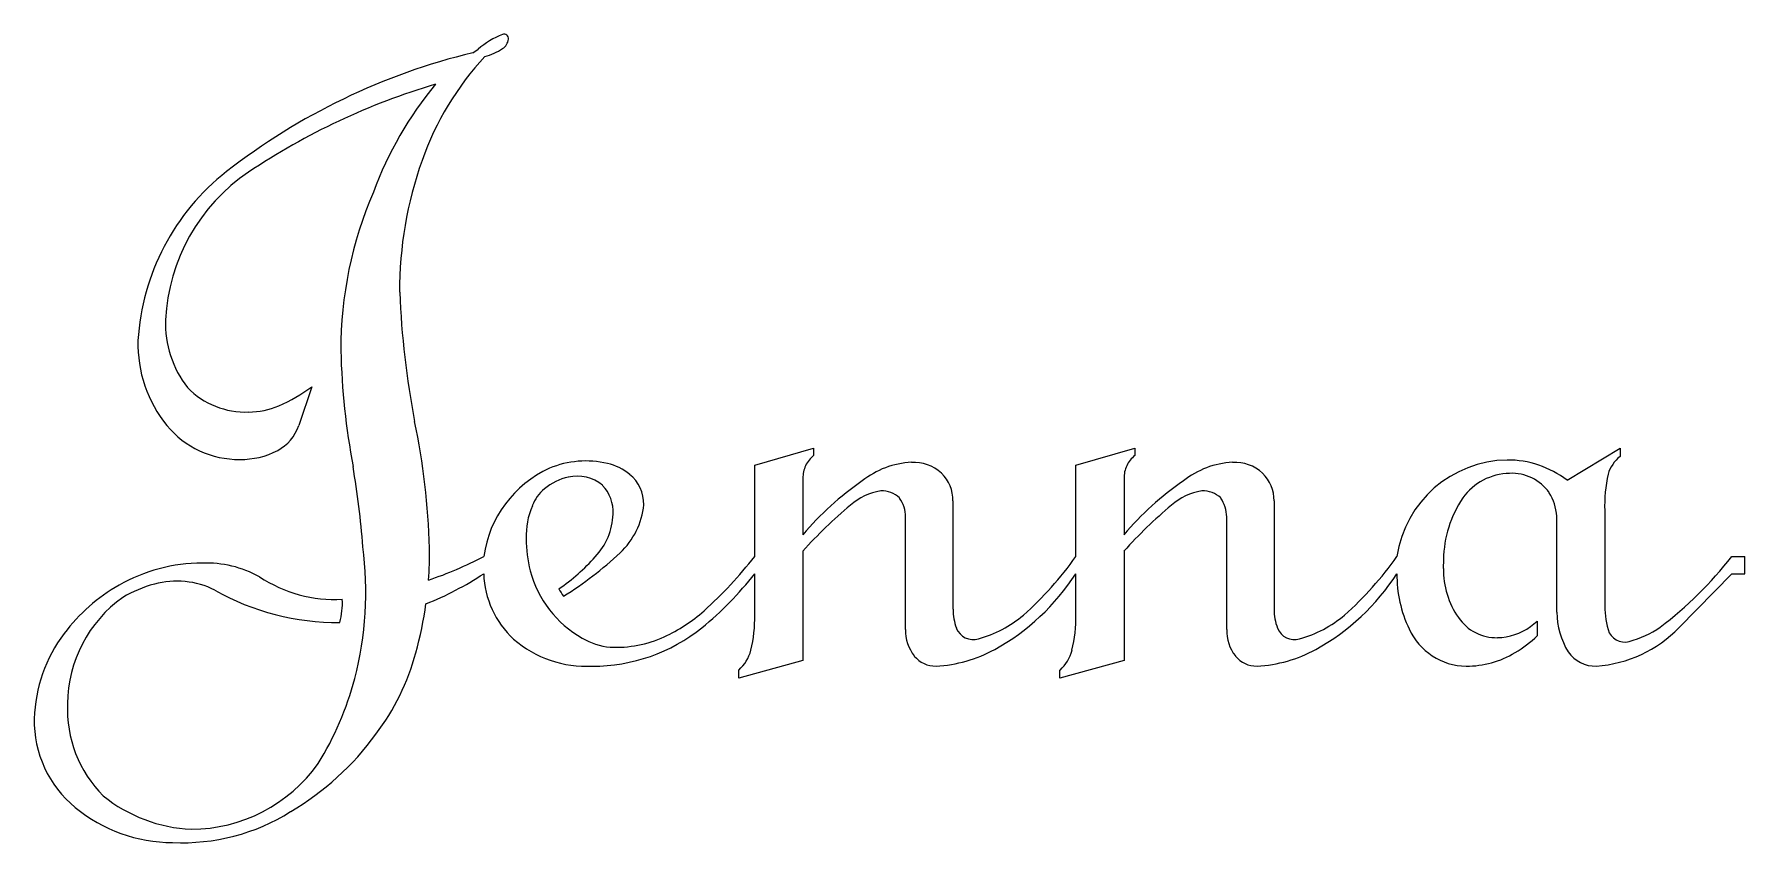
# Model space of a CAD drawing. Header units: inches. Extents: x 1.26 to 3.77, y -0.52 to 0.67.
import ezdxf

# ---------------------------------------------------------------- set-up
doc = ezdxf.new("R2010")
doc.units = ezdxf.units.IN
doc.layers.add('6', color=7, linetype='CONTINUOUS')

msp = doc.modelspace()

# ---------------------------------------------------------------- linework, layer by layer
at = {"layer": '6', "color": 6, "linetype": 'CONTINUOUS'}
for p, q in [((1.9022, 0.6401), (1.91, 0.6451)), ((1.6654, 0.1493), (1.6462, 0.0925)), ((2.3163, 0.0343), (2.4028, 0.0591)), ((2.4028, 0.0591), (2.4028, 0.0485)), ((2.7882, 0.0343), (2.8747, 0.0591)), ((2.8747, 0.0591), (2.8747, 0.0485)), ((3.51, 0.0122), (3.588, 0.0591)), ((3.588, 0.0591), (3.588, 0.0471)), ((2.3163, -0.0997), (2.3163, 0.0343)), ((2.7882, -0.0997), (2.7882, 0.0343)), ((2.3871, 0.0151), (2.3871, -0.0679)), ((2.859, 0.0151), (2.859, -0.0679)), ((2.6076, -0.0182), (2.6076, -0.1773)), ((3.0795, -0.0182), (3.0795, -0.1773)), ((2.538, -0.2069), (2.538, -0.0417)), ((3.0099, -0.2069), (3.0099, -0.0417)), ((3.4951, -0.1814), (3.4951, -0.0404)), ((3.5653, -0.0324), (3.5653, -0.1679)), ((2.3871, -0.0918), (2.3871, -0.2523)), ((2.859, -0.0918), (2.859, -0.2523)), ((3.752, -0.0997), (3.7712, -0.0997)), ((3.7712, -0.1251), (3.7712, -0.0997)), ((2.3163, -0.1856), (2.3163, -0.1251)), ((2.7882, -0.1856), (2.7882, -0.1251)), ((3.3284, -0.1041), (3.3281, -0.1173)), ((3.752, -0.1251), (3.6747, -0.2042)), ((3.752, -0.1251), (3.7712, -0.1251)), ((3.4662, -0.1946), (3.4662, -0.2161)), ((2.3871, -0.2523), (2.293, -0.2786)), ((2.293, -0.2786), (2.293, -0.2665)), ((2.859, -0.2523), (2.7649, -0.2786)), ((2.7649, -0.2786), (2.7649, -0.2665))]:
    msp.add_line(p, q, dxfattribs=at)
for centre, radius, start, end in [((1.9872, 0.5586), 0.116, 110.9709, 131.7418), ((1.9479, 0.6606), 0.00667, 354.9154, 109.8662), ((1.9349, 0.6628), 0.0199, 302.9606, 351.7915), ((2.1254, -0.2856), 0.9522, 103.5583, 127.9212), ((2.2372, 0.338), 0.4343, 136.9431, 160.636), ((1.8974, 0.7185), 0.0869, 284.9594, 303.745), ((2.1347, -0.3751), 1.0106, 106.5311, 123.7953), ((2.2649, 0.2484), 0.542, 140.4272, 159.8044), ((2.3646, 0.291), 0.5701, 160.4303, 180.2706), ((1.7514, 0.1967), 0.342, 128.1471, 176.5413), ((1.7277, 0.2348), 0.2774, 124.0047, 177.285), ((2.287, 0.2043), 0.5789, 156.459, 180.1753), ((3.1148, 0.3448), 1.3214, 182.4492, 190.738), ((1.6035, 0.2423), 0.153, 177.9188, 217.9519), ((1.6002, 0.2124), 0.1902, 178.5319, 219.1062), ((2.7921, 0.2311), 1.0844, 181.5093, 190.5626), ((1.5679, 0.2309), 0.1185, 224.1912, 272.2629), ((1.5204, 0.3463), 0.2446, 293.3219, 306.3692), ((1.571, 0.2327), 0.1203, 270.741, 292.5931), ((1.5578, 0.1789), 0.1361, 219.4172, 270.8275), ((1.5839, 0.1138), 0.0659, 298.5578, 341.1627), ((0.7919, -0.1165), 1.047, 1.5812, 11.855), ((1.562, 0.1576), 0.1148, 268.8568, 297.7031), ((0.3636, -0.1958), 1.3814, 4.5844, 9.5033), ((2.0847, -0.1232), 0.1682, 114.5982, 171.9616), ((2.0682, -0.0984), 0.1389, 76.6824, 112.6697), ((2.083, -0.0391), 0.0778, 50.4219, 77.2357), ((2.4291, 0.0158), 0.042, 154.9962, 180.9579), ((2.4354, 0.0106), 0.05, 130.6985, 152.6075), ((2.553, -0.0876), 0.1263, 92.8664, 128.5099), ((2.5496, -0.0218), 0.0604, 47.2602, 92.8235), ((2.901, 0.0158), 0.042, 154.9962, 180.9579), ((2.9073, 0.0106), 0.05, 130.6985, 152.6075), ((3.0248, -0.0876), 0.1263, 92.8664, 128.5099), ((3.0215, -0.0218), 0.0604, 47.2602, 92.8235), ((3.4243, -0.1242), 0.1661, 90.8107, 171.5174), ((3.4228, -0.1008), 0.1427, 52.3706, 90.3664), ((3.6197, 0.0063), 0.0517, 127.9297, 163.2862), ((2.0601, -0.0629), 0.0816, 102.489, 130.1879), ((2.0554, -0.0403), 0.0586, 50.2654, 102.8042), ((2.0512, -0.0342), 0.057, 356.7102, 43.0427), ((2.0972, -0.0229), 0.0562, 359.0622, 51.0928), ((2.7244, -0.3522), 0.4412, 124.5364, 139.8739), ((2.5533, -0.0169), 0.0543, 358.6195, 46.6658), ((3.1963, -0.3522), 0.4412, 124.5364, 139.8739), ((3.0252, -0.0169), 0.0543, 358.6195, 46.6658), ((3.4272, -0.0645), 0.0868, 91.0938, 144.2386), ((3.4284, -0.0458), 0.0682, 35.7076, 92.3805), ((3.7947, -0.0266), 0.2295, 167.9746, 181.4373), ((2.0462, -0.0474), 0.0609, 129.5891, 158.6248), ((2.0413, -0.0121), 0.1128, 313.098, 354.0157), ((2.9099, -0.564), 0.7045, 130.0162, 137.9099), ((2.5159, -0.0923), 0.0899, 99.18, 131.0272), ((2.5038, -0.0398), 0.0363, 45.6238, 93.597), ((2.4899, -0.0417), 0.0481, 360, 35.328), ((3.3817, -0.564), 0.7045, 130.0162, 137.9099), ((2.9877, -0.0923), 0.0899, 99.18, 131.0272), ((2.9757, -0.0398), 0.0363, 45.6238, 93.597), ((2.9618, -0.0417), 0.0481, 360, 35.328), ((3.4949, -0.1068), 0.1665, 146.0233, 179.0694), ((3.4172, -0.0469), 0.0781, 4.7415, 31.5485), ((2.0936, -0.0698), 0.1132, 156.8059, 181.9041), ((2.0139, -0.0349), 0.0943, 316.1634, 358.4381), ((2.1586, -0.0748), 0.1781, 179.6216, 194.9547), ((1.2295, -0.1508), 0.5153, 345.5804, 7.2964), ((1.2935, -0.094), 0.545, 355.7485, 0.672), ((1.6476, 0.4207), 0.5866, 288.8392, 297.4727), ((1.8726, 0.083), 0.2781, 304.0806, 318.8115), ((1.7613, 0.2863), 0.522, 301.6647, 313.1623), ((1.826, 0.2822), 0.6214, 312.0155, 322.088), ((2.3805, 0.1875), 0.4987, 311.5326, 324.8372), ((2.8523, 0.1875), 0.4987, 311.5326, 324.8372), ((3.2889, 0.2626), 0.5879, 307.5333, 321.9663), ((1.5038, -0.3528), 0.2433, 89.8601, 119.994), ((1.5102, -0.272), 0.1626, 61.1464, 92.053), ((1.6647, 0.2584), 0.4596, 291.5093, 303.4625), ((2.0545, -0.1207), 0.1365, 181.8384, 227.3592), ((2.1413, -0.0802), 0.16, 194.6549, 240.5919), ((1.9288, 0.1764), 0.4909, 309.1373, 322.1188), ((2.5079, 0.056), 0.3337, 298.8705, 327.1365), ((2.9797, 0.056), 0.3337, 298.8705, 327.1365), ((3.4396, -0.1275), 0.1796, 179.2141, 205.9727), ((3.4502, -0.1193), 0.122, 179.0694, 215.1532), ((1.51, -0.3684), 0.26, 119.4457, 143.2353), ((1.4862, -0.3274), 0.1943, 105.5323, 120.4238), ((1.4668, -0.2617), 0.1258, 63.4555, 105.0475), ((1.7031, 0.1682), 0.3649, 240.4298, 270.5623), ((1.6992, 0.0365), 0.1994, 236.3566, 273.1793), ((2.1536, -0.0736), 0.1453, 210.5155, 215.5132), ((1.4995, -0.3171), 0.1929, 125.387, 179.6205), ((1.5972, -0.1679), 0.1132, 345.2637, 2.6622), ((1.2935, -0.094), 0.545, 344.3321, 352.0648), ((3.6985, -0.1707), 0.1332, 178.7926, 195.7422), ((2.0835, -0.0002), 0.2393, 294.6868, 311.4583), ((2.1106, -0.1894), 0.2058, 346.506, 1.0487), ((2.6877, -0.1773), 0.08, 180, 200.2661), ((2.6008, -0.0567), 0.1698, 285.1098, 310.5308), ((2.5824, -0.1894), 0.2058, 346.506, 1.0487), ((3.1595, -0.1773), 0.08, 180, 200.2661), ((3.0727, -0.0567), 0.1698, 285.1098, 310.5308), ((3.4066, -0.1506), 0.0684, 214.7409, 271.0125), ((3.3787, -0.0958), 0.132, 305.9065, 311.5489), ((3.6068, -0.1812), 0.1117, 180.1154, 211.6989), ((1.4754, -0.3444), 0.2179, 142.8598, 178.3062), ((2.0683, -0.0999), 0.1611, 228.7425, 273.3285), ((2.112, -0.1366), 0.0966, 239.3033, 265.2543), ((2.0784, -0.0047), 0.2561, 269.8511, 308.7594), ((2.1126, -0.063), 0.1701, 267.1029, 294.6146), ((2.5981, -0.2088), 0.0601, 178.1594, 218.0995), ((2.6374, -0.195), 0.0268, 202.0945, 286.6253), ((3.0699, -0.2088), 0.0601, 178.1594, 218.0995), ((3.1093, -0.195), 0.0268, 202.0945, 286.6253), ((3.3628, -0.1679), 0.0929, 204.3475, 269.3168), ((3.4058, -0.1335), 0.0855, 271.3791, 306.0153), ((3.3333, -0.076), 0.1931, 301.3373, 313.5028), ((3.5392, -0.0719), 0.1894, 274.2483, 315.6983), ((3.5947, -0.2), 0.0254, 195.7422, 285.1667), ((3.5608, -0.075), 0.1549, 285.1667, 303.8396), ((1.4921, -0.1556), 0.3371, 322.5335, 345.3007), ((2.2524, -0.222), 0.0603, 312.3578, 345.1431), ((2.5823, -0.2201), 0.0407, 219.3538, 270.634), ((2.5726, -0.0615), 0.1995, 272.9124, 298.8969), ((2.7243, -0.222), 0.0603, 312.3578, 345.1431), ((3.0541, -0.2201), 0.0407, 219.3538, 270.634), ((3.0444, -0.0615), 0.1995, 272.9124, 298.8969), ((3.362, -0.1214), 0.1394, 269.8634, 300.9526), ((3.5518, -0.212), 0.0488, 214.8342, 271.6647), ((1.2763, -0.1588), 0.468, 328.4109, 345.0966), ((1.4853, -0.3246), 0.1789, 177.1873, 225.1293), ((1.422, -0.3409), 0.1645, 178.9802, 230.7054), ((1.4213, -0.1141), 0.4187, 300.6025, 323.9257), ((1.4872, -0.2695), 0.2309, 270.3036, 324.384), ((1.4988, -0.2776), 0.223, 231.2138, 267.3364), ((1.461, -0.2961), 0.2238, 230.249, 270), ((1.4753, -0.2203), 0.2999, 267.2586, 302.0369)]:
    msp.add_arc(centre, radius, start, end, dxfattribs=at)

doc.saveas('drawing.dxf')
